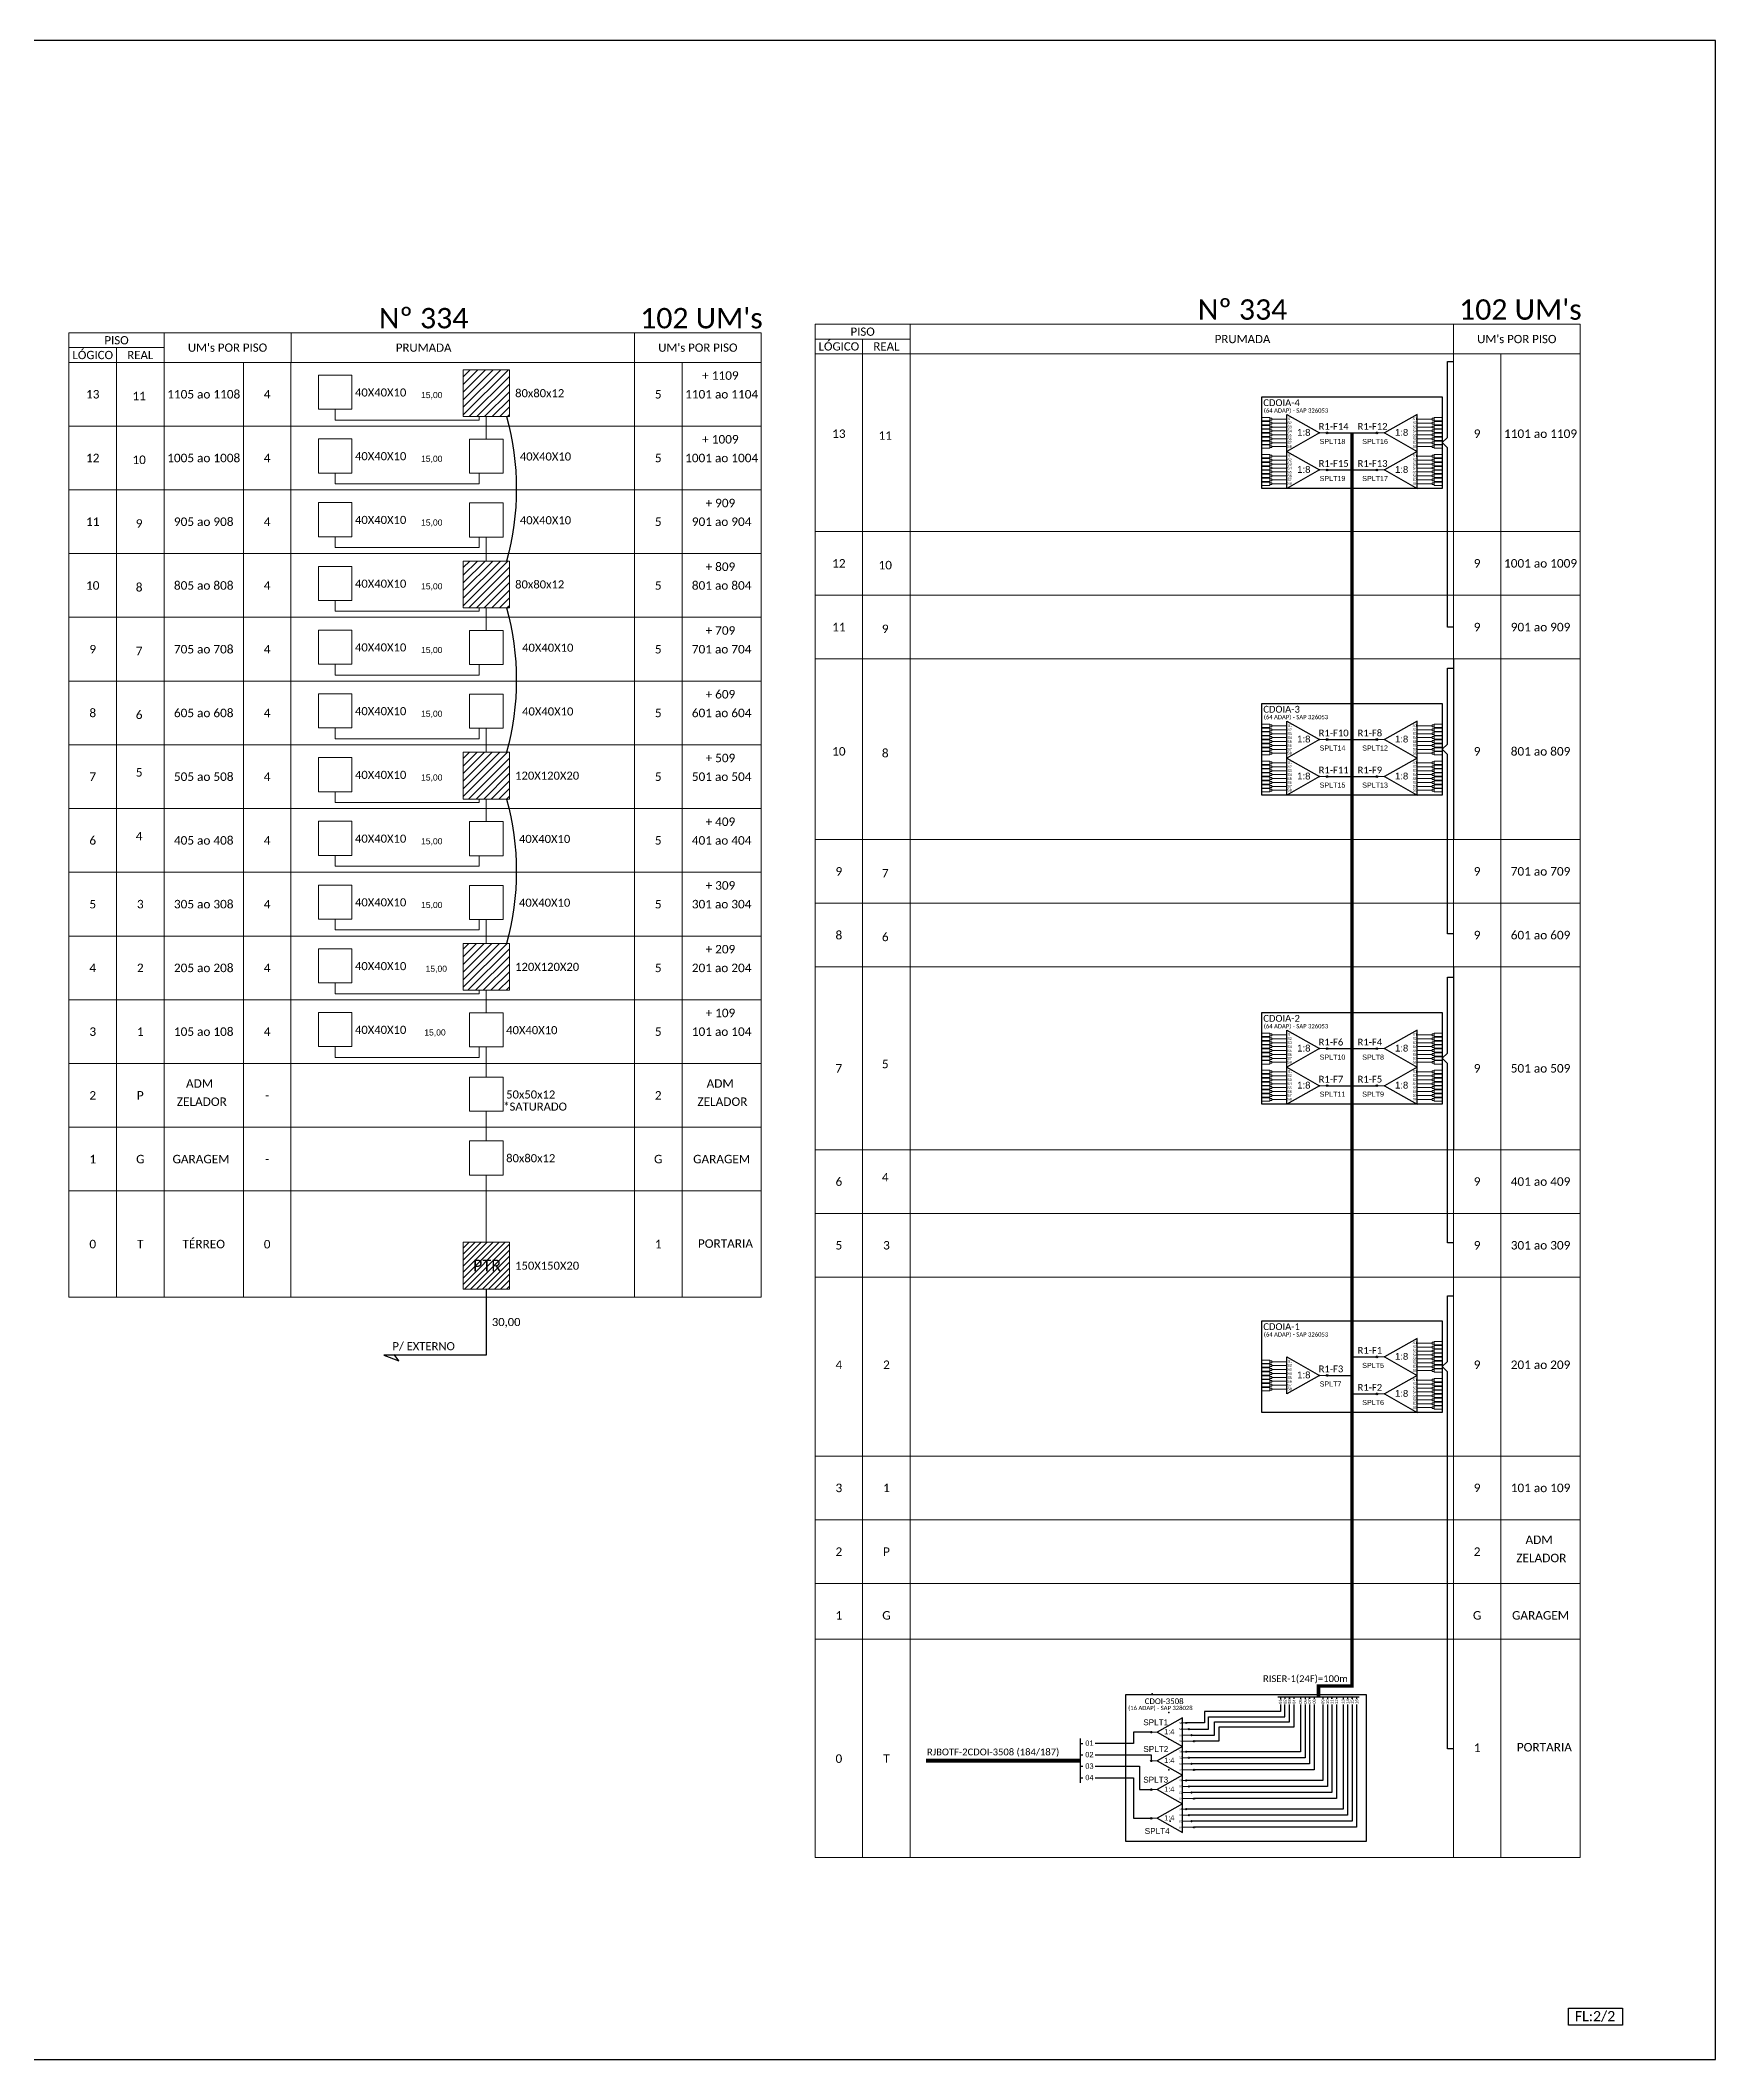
# Model space of a CAD drawing. Header units: metres. Extents: x -1286 to 457, y -500 to 94.
# Drawn here: x -36 to 457, y -500 to 94 of the extents above; entities that cross this region are included whole.
import ezdxf
from ezdxf.enums import TextEntityAlignment as Align

# ---------------------------------------------------------------- set-up
doc = ezdxf.new("R2010")
doc.units = ezdxf.units.M
doc.layers.add('(Notas)', color=7, linetype='Continuous', lineweight=0)
doc.styles.add('ARIAL', font='arial.ttf')
doc.styles.add('DIGICADE', font='arial.ttf')
doc.styles.add('WMF-Calibri0', font='calibri.ttf')
doc.linetypes.add('RESERVA', pattern='A,0.5,-0.15,["RESERVA",Standard,S=0.18,R=0,X=0,Y=-0.1],-1.3', length=1.95)

# ---------------------------------------------------------------- blocks, each defined once
blk = doc.blocks.new('LEG_CDO64_DIR')
blk.add_point((0, 0))
at = {"color": 1, "style": 'WMF-Calibri0', "flags": 4}
blk.add_attdef('MODELO', text='', height=1.5, dxfattribs=at).set_placement((-1.52, -5.5), align=Align.CENTER)
blk.add_attdef('CDO', (-2.62, -3.57), '', height=2, dxfattribs=at)
blk = doc.blocks.new('SPLITTER_')
blk.add_point((0, 0))
at = {"style": 'ARIAL', "flags": 4}
blk.add_attdef('SPLT', (0, -3.26), '', height=1.5, dxfattribs=at)
blk = doc.blocks.new('SPLT_1-4_DIV_DIR')
h = blk.add_hatch(color=3)
h.dxf.hatch_style = 1
edge = h.paths.add_edge_path()
edge.add_arc((13.27, 3.47), 0.242, 0, 360)
h = blk.add_hatch(color=3)
h.dxf.hatch_style = 1
edge = h.paths.add_edge_path()
edge.add_arc((14.27, 1.17), 0.242, 0, 360)
h = blk.add_hatch(color=3)
h.dxf.hatch_style = 1
edge = h.paths.add_edge_path()
edge.add_arc((15.27, -1.14), 0.242, 0, 360)
h = blk.add_hatch(color=3)
h.dxf.hatch_style = 1
edge = h.paths.add_edge_path()
edge.add_arc((16.27, -3.45), 0.242, 0, 360)
at = {"color": 1, "lineweight": 0}
blk.add_lwpolyline([(2.22, 0), (0, 0)], dxfattribs=at)
at = {"color": 1}
blk.add_lwpolyline([(11.89, 5.45), (2.22, 0), (11.89, -5.45), (11.89, 5.45)], dxfattribs=at)
at = {"color": 7, "lineweight": 0}
for points in [[(13.27, 3.47), (11.89, 3.47)], [(11.89, 1.17), (14.27, 1.17)], [(11.89, -1.14), (15.27, -1.14)], [(11.89, -3.45), (16.27, -3.45)]]:
    blk.add_lwpolyline(points, dxfattribs=at)
at = {"color": 3}
for centre in [(13.27, 3.47), (14.27, 1.17), (15.27, -1.14), (16.27, -3.45)]:
    blk.add_circle(centre, 0.242, dxfattribs=at)
at = {"color": 1, "style": 'ARIAL'}
for s, height, p in [('1:4', 2, (4.91, -0.85)), ('S1', 0.75, (10.52, 3.07)), ('S2', 0.75, (10.52, 0.81)), ('S3', 0.75, (10.52, -1.54)), ('S4', 0.75, (10.52, -3.8))]:
    blk.add_text(s, height=height, dxfattribs=at).set_placement(p)
blk = doc.blocks.new('SPLT_1-8_SC-APC')
at = {"color": 1}
blk.add_lwpolyline([(-7.37, -2.1), (-17.04, -7.55), (-7.37, -13), (-7.37, -2.1)], dxfattribs=at)
at = {"color": 3, "lineweight": 0}
for points in [[(-2.99, -3.51), (-7.37, -3.51)], [(-7.37, -4.66), (-2.99, -4.66)], [(-7.37, -5.82), (-2.99, -5.82)], [(-2.41, -3.02), (-2.41, -4)], [(-2.41, -3.02), (0, -3.02)], [(-2.41, -4), (0, -4)], [(-2.41, -4.17), (-2.41, -5.16)], [(-2.41, -4.17), (0, -4.17)], [(-2.41, -5.16), (0, -5.16)], [(-2.41, -5.32), (-2.41, -6.31)], [(-2.41, -5.32), (0, -5.32)], [(-7.37, -6.97), (-2.99, -6.97)], [(-7.37, -8.12), (-2.99, -8.12)], [(-7.37, -9.28), (-2.99, -9.28)], [(-7.37, -10.43), (-2.99, -10.43)], [(-7.37, -11.58), (-2.99, -11.58)], [(-2.41, -6.31), (0, -6.31)], [(-2.41, -6.48), (-2.41, -7.46)], [(-2.41, -6.48), (0, -6.48)], [(-2.41, -7.46), (0, -7.46)], [(-2.41, -7.63), (-2.41, -8.62)], [(-2.41, -7.63), (0, -7.63)], [(-2.41, -8.62), (0, -8.62)], [(-2.41, -8.78), (-2.41, -9.77)], [(-2.41, -8.78), (0, -8.78)], [(-2.41, -9.77), (0, -9.77)], [(-2.41, -9.94), (-2.41, -10.92)], [(-2.41, -9.94), (0, -9.94)], [(-2.41, -10.92), (0, -10.92)], [(-2.41, -11.09), (-2.41, -12.08)], [(-2.41, -11.09), (0, -11.09)], [(-2.41, -12.08), (0, -12.08)]]:
    blk.add_lwpolyline(points, dxfattribs=at)
for points in [[(-2.99, -3.22), (-2.41, -3.22), (-2.41, -3.8), (-2.99, -3.8)], [(-2.99, -4.38), (-2.41, -4.38), (-2.41, -4.95), (-2.99, -4.95)], [(-2.99, -5.53), (-2.41, -5.53), (-2.41, -6.1), (-2.99, -6.1)], [(-2.99, -6.68), (-2.41, -6.68), (-2.41, -7.26), (-2.99, -7.26)], [(-2.99, -7.84), (-2.41, -7.84), (-2.41, -8.41), (-2.99, -8.41)], [(-2.99, -8.99), (-2.41, -8.99), (-2.41, -9.56), (-2.99, -9.56)], [(-2.99, -10.14), (-2.41, -10.14), (-2.41, -10.72), (-2.99, -10.72)], [(-2.99, -11.3), (-2.41, -11.3), (-2.41, -11.87), (-2.99, -11.87)]]:
    blk.add_lwpolyline(points, close=True, dxfattribs=at)
at = {"color": 1, "lineweight": 0}
blk.add_lwpolyline([(-17.04, -7.55), (-19.26, -7.55)], dxfattribs=at)
at = {"color": 1, "style": 'ARIAL'}
for s, height, p in [('S1', 0.75, (-8.74, -3.78)), ('S2', 0.75, (-8.74, -4.97)), ('S3', 0.75, (-8.74, -6.18)), ('1:8', 2, (-13.91, -8.4)), ('S4', 0.75, (-8.74, -7.36)), ('S5', 0.75, (-8.74, -8.57)), ('S6', 0.75, (-8.74, -9.69)), ('S7', 0.75, (-8.74, -10.78)), ('S8', 0.75, (-8.74, -11.9))]:
    blk.add_text(s, height=height, dxfattribs=at).set_placement(p)
blk = doc.blocks.new('SPLT_1-8_SC-APC_ESQ')
at = {"color": 3, "lineweight": 0}
for points in [[(2.41, -3.02), (0, -3.02)], [(2.41, -4), (0, -4)], [(2.41, -4.17), (0, -4.17)], [(2.41, -5.16), (0, -5.16)], [(2.41, -5.32), (0, -5.32)], [(2.41, -3.02), (2.41, -4)], [(2.41, -4.17), (2.41, -5.16)], [(2.41, -5.32), (2.41, -6.31)], [(2.99, -3.51), (7.37, -3.51)], [(7.37, -4.66), (2.99, -4.66)], [(7.37, -5.82), (2.99, -5.82)], [(2.41, -6.31), (0, -6.31)], [(2.41, -6.48), (0, -6.48)], [(2.41, -7.46), (0, -7.46)], [(2.41, -7.63), (0, -7.63)], [(2.41, -8.62), (0, -8.62)], [(2.41, -8.78), (0, -8.78)], [(2.41, -9.77), (0, -9.77)], [(2.41, -9.94), (0, -9.94)], [(2.41, -10.92), (0, -10.92)], [(2.41, -11.09), (0, -11.09)], [(2.41, -6.48), (2.41, -7.46)], [(2.41, -7.63), (2.41, -8.62)], [(2.41, -8.78), (2.41, -9.77)], [(2.41, -9.94), (2.41, -10.92)], [(2.41, -11.09), (2.41, -12.08)], [(7.37, -6.97), (2.99, -6.97)], [(7.37, -8.12), (2.99, -8.12)], [(7.37, -9.28), (2.99, -9.28)], [(7.37, -10.43), (2.99, -10.43)], [(7.37, -11.58), (2.99, -11.58)], [(2.41, -12.08), (0, -12.08)]]:
    blk.add_lwpolyline(points, dxfattribs=at)
for points in [[(2.99, -3.22), (2.41, -3.22), (2.41, -3.8), (2.99, -3.8)], [(2.99, -4.38), (2.41, -4.38), (2.41, -4.95), (2.99, -4.95)], [(2.99, -5.53), (2.41, -5.53), (2.41, -6.1), (2.99, -6.1)], [(2.99, -6.68), (2.41, -6.68), (2.41, -7.26), (2.99, -7.26)], [(2.99, -7.84), (2.41, -7.84), (2.41, -8.41), (2.99, -8.41)], [(2.99, -8.99), (2.41, -8.99), (2.41, -9.56), (2.99, -9.56)], [(2.99, -10.14), (2.41, -10.14), (2.41, -10.72), (2.99, -10.72)], [(2.99, -11.3), (2.41, -11.3), (2.41, -11.87), (2.99, -11.87)]]:
    blk.add_lwpolyline(points, close=True, dxfattribs=at)
at = {"color": 1}
blk.add_lwpolyline([(7.37, -2.1), (17.04, -7.55), (7.37, -13), (7.37, -2.1)], dxfattribs=at)
at = {"color": 1, "lineweight": 0}
blk.add_lwpolyline([(17.04, -7.55), (19.26, -7.55)], dxfattribs=at)
at = {"color": 1, "style": 'ARIAL'}
for s, height, p in [('S3', 0.75, (7.55, -6.18)), ('S2', 0.75, (7.56, -4.97)), ('S1', 0.75, (7.7, -3.78)), ('S5', 0.75, (7.55, -8.57)), ('S4', 0.75, (7.55, -7.36)), ('S6', 0.75, (7.55, -9.69)), ('S7', 0.75, (7.55, -10.78)), ('S8', 0.75, (7.55, -11.9)), ('1:8', 2, (10.45, -8.4))]:
    blk.add_text(s, height=height, dxfattribs=at).set_placement(p)

msp = doc.modelspace()

# ---------------------------------------------------------------- hatches: boundary and pattern name
h = msp.add_hatch()
h.set_pattern_fill('LINE', color=1, scale=0.5, angle=45)
h.set_pattern_definition([(45, (157.9403, 30.999), (-1.122532, 1.122532), [])])
h.paths.add_polyline_path([(88.5, -2.71), (102.07, -2.71), (102.07, -16.47), (88.5, -16.47)])
h.paths.add_polyline_path([(88.5, -58.96), (102.07, -58.96), (102.07, -72.72), (88.5, -72.72)])
h.paths.add_polyline_path([(88.5, -115.21), (102.07, -115.21), (102.07, -128.97), (88.5, -128.97)])
h.paths.add_polyline_path([(88.5, -171.46), (102.07, -171.46), (102.07, -185.22), (88.5, -185.22)])
h = msp.add_hatch(color=3)
h.dxf.hatch_style = 1
edge = h.paths.add_edge_path()
edge.add_arc((342.67, -21.28), 0.256, 0, 360)
h = msp.add_hatch(color=3)
h.dxf.hatch_style = 1
edge = h.paths.add_edge_path()
edge.add_arc((357.28, -21.28), 0.256, 0, 360)
h = msp.add_hatch(color=3)
h.dxf.hatch_style = 1
edge = h.paths.add_edge_path()
edge.add_arc((342.67, -32.18), 0.256, 0, 360)
h = msp.add_hatch(color=3)
h.dxf.hatch_style = 1
edge = h.paths.add_edge_path()
edge.add_arc((357.28, -32.18), 0.256, 0, 360)
h = msp.add_hatch(color=3)
h.dxf.hatch_style = 1
edge = h.paths.add_edge_path()
edge.add_arc((342.67, -111.47), 0.256, 0, 360)
h = msp.add_hatch(color=3)
h.dxf.hatch_style = 1
edge = h.paths.add_edge_path()
edge.add_arc((357.28, -111.47), 0.256, 0, 360)
h = msp.add_hatch(color=3)
h.dxf.hatch_style = 1
edge = h.paths.add_edge_path()
edge.add_arc((342.67, -122.37), 0.256, 0, 360)
h = msp.add_hatch(color=3)
h.dxf.hatch_style = 1
edge = h.paths.add_edge_path()
edge.add_arc((357.28, -122.37), 0.256, 0, 360)
h = msp.add_hatch(color=3)
h.dxf.hatch_style = 1
edge = h.paths.add_edge_path()
edge.add_arc((342.67, -202.4), 0.256, 0, 360)
h = msp.add_hatch(color=3)
h.dxf.hatch_style = 1
edge = h.paths.add_edge_path()
edge.add_arc((357.28, -202.4), 0.256, 0, 360)
h = msp.add_hatch(color=3)
h.dxf.hatch_style = 1
edge = h.paths.add_edge_path()
edge.add_arc((342.67, -213.3), 0.256, 0, 360)
h = msp.add_hatch(color=3)
h.dxf.hatch_style = 1
edge = h.paths.add_edge_path()
edge.add_arc((357.28, -213.3), 0.256, 0, 360)
h = msp.add_hatch()
h.set_pattern_fill('ANSI31', color=1, scale=10, style=0)
h.set_pattern_definition([(45, (-523.1199, -657.0858), (-0.8838835, 0.8838835), [])])
h.paths.add_polyline_path([(88.5, -273.12), (102.07, -273.12), (102.07, -259.36), (88.5, -259.36)])
h.paths.add_polyline_path([(90.5, -268.77), (100.58, -268.77), (100.58, -263.62), (90.5, -263.62)], flags=24)
h = msp.add_hatch(color=3)
h.dxf.hatch_style = 1
edge = h.paths.add_edge_path()
edge.add_arc((357.28, -293.08), 0.256, 0, 360)
h = msp.add_hatch(color=3)
h.dxf.hatch_style = 1
edge = h.paths.add_edge_path()
edge.add_arc((342.67, -298.53), 0.256, 0, 360)
h = msp.add_hatch(color=3)
h.dxf.hatch_style = 1
edge = h.paths.add_edge_path()
edge.add_arc((357.28, -303.98), 0.256, 0, 360)
h = msp.add_hatch(color=3)
h.dxf.hatch_style = 1
edge = h.paths.add_edge_path()
edge.add_arc((290.91, -403.47), 0.235, 0, 360)
h = msp.add_hatch(color=3)
h.dxf.hatch_style = 1
edge = h.paths.add_edge_path()
edge.add_arc((290.91, -411.91), 0.235, 0, 360)
h = msp.add_hatch(color=3)
h.dxf.hatch_style = 1
edge = h.paths.add_edge_path()
edge.add_arc((290.91, -420.36), 0.235, 0, 360)
h = msp.add_hatch(color=3)
h.dxf.hatch_style = 1
edge = h.paths.add_edge_path()
edge.add_arc((290.91, -428.8), 0.235, 0, 360)

# ---------------------------------------------------------------- linework, layer by layer
at = {"lineweight": 0}
for p, q in [((37.89, -0.52), (37.89, 8.15)), ((138.87, -0.52), (138.87, 8.15)), ((379.79, 2.01), (379.79, 10.68)), ((192.01, 2.01), (192.01, -440.34)), ((417.1, 2.01), (192.01, 2.01)), ((206, 2.01), (206, -440.34)), ((220, 2.01), (220, -440.34)), ((379.79, 2.01), (379.79, -440.34)), ((393.78, 2.01), (393.78, -440.34)), ((417.1, 2.01), (417.1, -440.34)), ((-27.49, -0.52), (-27.49, -275.52)), ((176.18, -0.52), (-27.49, -0.52)), ((-13.5, -0.52), (-13.5, -275.52)), ((0.49, -0.52), (0.49, -275.52)), ((23.81, -0.52), (23.81, -275.52)), ((37.8, -0.52), (37.8, -275.52)), ((138.87, -0.52), (138.87, -275.52)), ((152.86, -0.52), (152.86, -275.52)), ((176.18, -0.52), (176.18, -275.52)), ((176.18, -19.27), (-27.49, -19.27)), ((176.18, -19.27), (-27.49, -19.27)), ((176.18, -38.02), (-27.49, -38.02)), ((176.18, -38.02), (-27.49, -38.02)), ((417.1, -50.27), (192.01, -50.27)), ((417.1, -50.27), (192.01, -50.27)), ((176.18, -56.77), (-27.49, -56.77)), ((176.18, -56.77), (-27.49, -56.77)), ((417.1, -69.02), (192.01, -69.02)), ((417.1, -69.02), (192.01, -69.02)), ((176.18, -75.52), (-27.49, -75.52)), ((176.18, -75.52), (-27.49, -75.52)), ((417.1, -87.77), (192.01, -87.77)), ((417.1, -87.77), (192.01, -87.77)), ((176.18, -94.27), (-27.49, -94.27)), ((0.49, -94.27), (0.49, -275.52)), ((176.18, -113.02), (-27.49, -113.02)), ((176.18, -131.77), (-27.49, -131.77)), ((417.1, -140.88), (192.01, -140.88)), ((417.1, -140.88), (192.01, -140.88)), ((176.18, -150.52), (-27.49, -150.52)), ((417.1, -159.63), (192.01, -159.63)), ((417.1, -159.63), (192.01, -159.63)), ((220, -159.63), (220, -440.34)), ((176.18, -169.27), (-27.49, -169.27)), ((417.1, -178.38), (192.01, -178.38)), ((176.18, -188.02), (-27.49, -188.02)), ((176.18, -206.77), (-27.49, -206.77)), ((176.18, -225.52), (-27.49, -225.52)), ((417.1, -232.13), (192.01, -232.13)), ((176.18, -244.27), (-27.49, -244.27)), ((417.1, -250.88), (192.01, -250.88)), ((417.1, -269.63), (192.01, -269.63)), ((176.18, -275.52), (-27.49, -275.52)), ((176.18, -275.52), (-27.49, -275.52)), ((417.1, -322.25), (192.01, -322.25)), ((417.1, -341), (192.01, -341)), ((417.1, -359.75), (192.01, -359.75)), ((417.1, -376.09), (192.01, -376.09)), ((417.1, -440.34), (192.01, -440.34)), ((417.1, -440.34), (192.01, -440.34))]:
    msp.add_line(p, q, dxfattribs=at)
at = {"color": 5}
for p, q in [((342.67, -21.28), (349.98, -21.28)), ((349.98, -21.28), (357.28, -21.28)), ((342.67, -32.18), (349.98, -32.18)), ((349.98, -32.18), (357.28, -32.18)), ((342.67, -111.47), (349.98, -111.47)), ((349.98, -111.47), (357.28, -111.47)), ((342.67, -122.37), (349.98, -122.37)), ((349.98, -122.37), (357.28, -122.37)), ((342.67, -202.4), (349.98, -202.4)), ((349.98, -202.4), (357.28, -202.4)), ((342.67, -213.3), (349.98, -213.3)), ((349.98, -213.3), (357.28, -213.3)), ((349.98, -293.08), (357.28, -293.08)), ((342.67, -298.53), (349.98, -298.53)), ((349.98, -303.98), (357.28, -303.98))]:
    msp.add_line(p, q, dxfattribs=at)
msp.add_lwpolyline([(-384.06, -499.81), (456.94, -499.81), (456.94, 94.19), (-384.06, 94.19)], close=True)
at = {"color": 0, "lineweight": 0}
for points in [[(-27.49, 3.81), (0.49, 3.81), (0.49, 8.15), (-27.49, 8.15)], [(192.01, 6.34), (220, 6.34), (220, 10.68), (192.01, 10.68)], [(192.01, 2.01), (220, 2.01), (220, 6.34), (192.01, 6.34)], [(-27.49, -0.52), (0.49, -0.52), (0.49, 3.81), (-27.49, 3.81)]]:
    msp.add_lwpolyline(points, close=True, dxfattribs=at)
at = {"lineweight": 0}
for points in [[(0.49, 8.15), (176.18, 8.15), (176.18, -0.52), (0.49, -0.52)], [(220, 10.68), (417.1, 10.68), (417.1, 2.01), (220, 2.01)]]:
    msp.add_lwpolyline(points, close=True, dxfattribs=at)
for points in [[(206, 2.01), (206, 6.34)], [(-13.5, -0.52), (-13.5, 3.81)]]:
    msp.add_lwpolyline(points, dxfattribs=at)
at = {"color": 7, "lineweight": 0}
for points in [[(55.77, -4.28), (45.87, -4.28), (45.87, -14.32), (55.77, -14.32)], [(55.77, -23.03), (45.87, -23.03), (45.87, -33.07), (55.77, -33.07)], [(100.24, -23.12), (90.33, -23.12), (90.33, -33.16), (100.24, -33.16)], [(55.77, -41.78), (45.87, -41.78), (45.87, -51.82), (55.77, -51.82)], [(100.24, -41.87), (90.33, -41.87), (90.33, -51.91), (100.24, -51.91)], [(55.77, -60.53), (45.87, -60.53), (45.87, -70.57), (55.77, -70.57)], [(55.77, -79.28), (45.87, -79.28), (45.87, -89.32), (55.77, -89.32)], [(100.24, -79.37), (90.33, -79.37), (90.33, -89.41), (100.24, -89.41)], [(55.77, -98.03), (45.87, -98.03), (45.87, -108.07), (55.77, -108.07)], [(100.24, -98.12), (90.33, -98.12), (90.33, -108.16), (100.24, -108.16)], [(55.77, -116.78), (45.87, -116.78), (45.87, -126.82), (55.77, -126.82)], [(55.77, -135.53), (45.87, -135.53), (45.87, -145.57), (55.77, -145.57)], [(100.24, -135.62), (90.33, -135.62), (90.33, -145.66), (100.24, -145.66)], [(55.77, -154.28), (45.87, -154.28), (45.87, -164.32), (55.77, -164.32)], [(100.24, -154.37), (90.33, -154.37), (90.33, -164.41), (100.24, -164.41)], [(55.77, -173.03), (45.87, -173.03), (45.87, -183.07), (55.77, -183.07)], [(55.77, -191.78), (45.87, -191.78), (45.87, -201.82), (55.77, -201.82)], [(100.24, -191.87), (90.33, -191.87), (90.33, -201.91), (100.24, -201.91)], [(100.24, -229.54), (90.33, -229.54), (90.33, -239.58), (100.24, -239.58)]]:
    msp.add_lwpolyline(points, close=True, dxfattribs=at)
at = {"color": 1, "lineweight": 0}
for points in [[(88.5, -2.71), (102.07, -2.71), (102.07, -16.47), (88.5, -16.47)], [(88.5, -58.96), (102.07, -58.96), (102.07, -72.72), (88.5, -72.72)], [(88.5, -115.21), (102.07, -115.21), (102.07, -128.97), (88.5, -128.97)], [(88.5, -171.46), (102.07, -171.46), (102.07, -185.22), (88.5, -185.22)], [(88.5, -259.36), (102.07, -259.36), (102.07, -273.12), (88.5, -273.12)]]:
    msp.add_lwpolyline(points, close=True, dxfattribs=at)
at = {"color": 3}
for points in [[(379.79, -78.4), (378.1, -78.4), (378.11, -25.64), (376.54, -24.13), (378.11, -22.63), (378.11, -0.26), (379.79, -0.26)], [(379.79, -87.77), (379.79, -140.88)], [(379.79, -168.59), (378.1, -168.59), (378.11, -115.84), (376.54, -114.33), (378.11, -112.82), (378.11, -90.45), (379.79, -90.45)], [(379.79, -259.52), (378.1, -259.52), (378.11, -206.76), (376.54, -205.25), (378.11, -203.75), (378.11, -181.38), (379.79, -181.38)], [(379.79, -178.38), (379.79, -232.13)], [(379.79, -178.7), (379.79, -231.81)], [(379.79, -408.35), (378.1, -408.34), (378.11, -297.45), (376.54, -295.94), (378.11, -294.43), (378.11, -275.15), (379.79, -275.15)], [(285.65, -403.47), (285.65, -406.78), (274.45, -406.78)], [(290.91, -403.47), (285.65, -403.47)], [(270.05, -406.78), (270.05, -406.78), (270.05, -406.78), (270.74, -406.78)]]:
    msp.add_lwpolyline(points, dxfattribs=at)
at = {"color": 1}
for points in [[(323.41, -10.64), (376.54, -10.64), (376.54, -37.62), (323.41, -37.62)], [(323.41, -100.83), (376.54, -100.83), (376.54, -127.82), (323.41, -127.82)], [(323.41, -191.76), (376.54, -191.76), (376.54, -218.75), (323.41, -218.75)], [(323.41, -282.44), (376.54, -282.44), (376.54, -309.43), (323.41, -309.43)], [(354.27, -392.53), (283.31, -392.53), (283.31, -435.54), (354.27, -435.54), (354.27, -392.53)]]:
    msp.add_lwpolyline(points, close=True, dxfattribs=at)
at = {"color": 3, "lineweight": 0}
for points in [[(93.19, -16.47), (93.19, -17.5), (50.82, -17.5), (50.82, -14.32)], [(95.29, -23.12), (95.29, -16.47)], [(93.19, -33.33), (93.19, -36.25), (50.82, -36.25), (50.82, -33.07)], [(93.19, -52.08), (93.19, -55), (50.82, -55), (50.82, -51.82)], [(95.29, -58.96), (95.29, -51.91)], [(93.19, -72.72), (93.19, -73.75), (50.82, -73.75), (50.82, -70.57)], [(95.29, -79.37), (95.29, -72.72)], [(93.19, -89.58), (93.19, -92.5), (50.82, -92.5), (50.82, -89.32)], [(93.19, -108.33), (93.19, -111.25), (50.82, -111.25), (50.82, -108.07)], [(95.29, -115.21), (95.29, -108.16)], [(93.19, -128.97), (93.19, -130), (50.82, -130), (50.82, -126.82)], [(95.29, -135.62), (95.29, -128.97)], [(93.19, -145.83), (93.19, -148.75), (50.82, -148.75), (50.82, -145.57)], [(93.19, -164.58), (93.19, -167.5), (50.82, -167.5), (50.82, -164.32)], [(95.29, -171.46), (95.29, -164.58)], [(93.19, -185.22), (93.19, -186.25), (50.82, -186.25), (50.82, -183.07)], [(95.29, -191.87), (95.29, -185.22)], [(93.19, -201.91), (93.19, -205), (50.82, -205), (50.82, -201.82)], [(95.29, -210.79), (95.29, -201.91)], [(95.29, -229.54), (95.29, -220.83)], [(95.29, -259.36), (95.29, -239.58)]]:
    msp.add_lwpolyline(points, dxfattribs=at)
at = {"color": 3}
for points in [[(101.19, -16.47, -0.137619), (101.19, -58.96)], [(101.19, -72.72, -0.137619), (101.19, -115.21)], [(101.19, -128.97, -0.137619), (101.19, -171.46)]]:
    msp.add_lwpolyline(points, format="xyb", dxfattribs=at)
at = {"color": 1}
for points in [[(376.54, -37.62), (376.54, -37.62), (376.54, -37.62), (323.41, -37.62), (323.41, -13.73), (323.41, -13.73)], [(376.54, -127.82), (376.54, -127.82), (376.54, -127.82), (323.41, -127.82), (323.41, -103.93), (323.41, -103.93)], [(376.54, -218.75), (376.54, -218.75), (376.54, -218.75), (323.41, -218.75), (323.41, -194.85), (323.41, -194.85)], [(95.29, -273.12), (95.29, -292.61), (65.15, -292.61)], [(376.54, -309.43), (376.54, -309.43), (376.54, -309.43), (323.41, -309.43), (323.41, -285.54), (323.41, -285.54)], [(65.15, -292.61), (69.56, -294.2)], [(69.56, -294.2), (68.16, -292.38)], [(270.05, -418.38), (270.05, -405.3)]]:
    msp.add_lwpolyline(points, dxfattribs=at)
at = {"color": 5, "const_width": 1}
msp.add_lwpolyline([(340.12, -393.12), (340.12, -389.87), (349.98, -389.87), (349.98, -21.28)], dxfattribs=at)
at = {"color": 6, "lineweight": 0}
msp.add_lwpolyline([(100.24, -210.79), (90.33, -210.79), (90.33, -220.83), (100.24, -220.83)], close=True, dxfattribs=at)
at = {"color": 5}
for points in [[(334.85, -395.31), (334.85, -409.22), (301.19, -409.22)], [(347.35, -395.31), (347.35, -426.11), (301.19, -426.11)], [(328.91, -395.34), (328.91, -397.36), (306.55, -397.36), (306.55, -400.78), (301.19, -400.78)], [(341.41, -395.34), (341.41, -417.67), (301.19, -417.67)], [(348.68, -395.31), (348.68, -427.9), (301.96, -427.9)], [(301.96, -402.57), (307.79, -402.57), (307.79, -398.92), (330.23, -398.92), (330.23, -395.34)], [(342.74, -395.34), (342.74, -419.45), (301.96, -419.45)], [(337.5, -395.31), (337.5, -412.8), (302.74, -412.8)], [(350, -395.31), (350, -429.68), (302.74, -429.68)], [(302.74, -404.35), (309.48, -404.35), (309.48, -400.48), (331.56, -400.48), (331.56, -395.34)], [(344.06, -395.34), (344.06, -421.24), (302.74, -421.24)], [(338.83, -395.31), (338.83, -414.58), (303.51, -414.58)], [(345.39, -395.34), (345.39, -423.03), (303.51, -423.03)], [(328.15, -393.12), (352.09, -393.12)], [(328.91, -393.15), (328.91, -393.84)], [(328.91, -393.15), (328.91, -393.84)], [(328.91, -395.34), (328.91, -397.36)], [(330.23, -393.15), (330.23, -393.68)], [(330.23, -393.15), (330.23, -393.68)], [(331.56, -393.15), (331.56, -393.67)], [(331.56, -393.15), (331.56, -393.67)], [(331.56, -393.67), (331.56, -393.15)], [(332.89, -393.15), (332.89, -393.67)], [(332.89, -395.34), (332.89, -402.03)], [(334.82, -393.15), (334.82, -393.67)], [(334.82, -393.15), (334.82, -393.67)], [(336.15, -393.15), (336.15, -393.68)], [(336.15, -393.15), (336.15, -393.68)], [(336.17, -395.31), (336.17, -411.01)], [(337.48, -393.15), (337.48, -393.67)], [(337.48, -393.15), (337.48, -393.67)], [(337.48, -393.67), (337.48, -393.15)], [(338.8, -393.15), (338.8, -393.67)], [(341.41, -393.15), (341.41, -393.67)], [(341.41, -393.15), (341.41, -393.67)], [(342.74, -393.15), (342.74, -393.68)], [(342.74, -393.15), (342.74, -393.68)], [(344.06, -393.15), (344.06, -393.67)], [(344.06, -393.15), (344.06, -393.67)], [(344.06, -393.67), (344.06, -393.15)], [(345.39, -393.15), (345.39, -393.67)], [(347.33, -393.15), (347.33, -393.67)], [(347.33, -393.15), (347.33, -393.67)], [(348.65, -393.15), (348.65, -393.68)], [(348.65, -393.15), (348.65, -393.68)], [(349.98, -393.15), (349.98, -393.67)], [(349.98, -393.15), (349.98, -393.67)], [(349.98, -393.67), (349.98, -393.15)], [(332.89, -402.03), (310.83, -402.03), (310.83, -406.14), (303.51, -406.14)], [(334.85, -403.75), (334.85, -409.22)], [(336.17, -411.01), (301.96, -411.01)], [(270.05, -416.89), (270.05, -416.89), (270.05, -416.89), (270.74, -416.89)], [(274.45, -416.89), (285.65, -416.89), (285.65, -428.8), (290.91, -428.8)], [(334.03, -417.67), (313.69, -417.67)]]:
    msp.add_lwpolyline(points, dxfattribs=at)
at = {"color": 8, "linetype": 'RESERVA', "ltscale": 3}
msp.add_lwpolyline([(351.33, -395.31), (351.33, -431.47), (303.51, -431.47)], dxfattribs=at)
msp.add_lwpolyline([(306.55, -397.36), (306.55, -397.36)])
at = {"color": 8, "linetype": 'RESERVA'}
msp.add_lwpolyline([(351.31, -393.15), (351.31, -393.67)], dxfattribs=at)
at = {"color": 1, "const_width": 1.15}
msp.add_lwpolyline([(270.05, -411.84), (224.64, -411.84)], dxfattribs=at)
at = {"color": 2}
for points in [[(270.05, -410.15), (270.05, -410.15), (270.05, -410.15), (270.74, -410.15)], [(274.45, -410.15), (290.91, -410.15), (290.91, -411.91)]]:
    msp.add_lwpolyline(points, dxfattribs=at)
at = {"color": 7}
for points in [[(270.05, -413.52), (270.05, -413.52), (270.05, -413.52), (270.74, -413.52)], [(274.45, -413.52), (287.45, -413.52), (287.45, -420.36), (290.91, -420.36)]]:
    msp.add_lwpolyline(points, dxfattribs=at)
at = {"color": 6}
msp.add_lwpolyline([(334.47, -417.67), (301.19, -417.67)], dxfattribs=at)
at = {"color": 7}
msp.add_lwpolyline([(413.64, -484.64), (429.57, -484.64), (429.57, -489.7), (413.64, -489.7)], close=True, dxfattribs=at)
at = {"color": 3}
for centre, radius in [((342.67, -21.28), 0.256), ((357.28, -21.28), 0.256), ((342.67, -32.18), 0.256), ((357.28, -32.18), 0.256), ((342.67, -111.47), 0.256), ((357.28, -111.47), 0.256), ((342.67, -122.37), 0.256), ((357.28, -122.37), 0.256), ((342.67, -202.4), 0.256), ((357.28, -202.4), 0.256), ((342.67, -213.3), 0.256), ((357.28, -213.3), 0.256), ((357.28, -293.08), 0.256), ((342.67, -298.53), 0.256), ((357.28, -303.98), 0.256), ((290.91, -403.47), 0.235), ((290.91, -411.91), 0.235), ((290.91, -420.36), 0.235), ((290.91, -428.8), 0.235)]:
    msp.add_circle(centre, radius, dxfattribs=at)

# ---------------------------------------------------------------- block references
for p in [(323.41, -13.73), (323.41, -24.63), (323.41, -103.93), (323.41, -114.82), (323.41, -194.85), (323.41, -205.75), (323.41, -290.99)]:
    msp.add_blockref('SPLT_1-8_SC-APC_ESQ', p)
for p in [(376.54, -13.73), (376.54, -24.63), (376.54, -103.93), (376.54, -114.82), (376.54, -194.85), (376.54, -205.75), (376.54, -285.54), (376.54, -296.43)]:
    msp.add_blockref('SPLT_1-8_SC-APC', p, dxfattribs=at)
ref = msp.add_blockref('SPLITTER_', (340.45, -21.28))
ref.add_attrib('SPLT', 'SPLT18', (340.45, -24.54), dxfattribs={"height": 1.5, "style": 'ARIAL'})
ref = msp.add_blockref('SPLITTER_', (359.51, -21.28), dxfattribs=dict(xscale=-1))
ref.add_attrib('SPLT', 'SPLT16', (352.97, -24.54), dxfattribs={"height": 1.5, "style": 'ARIAL'})
ref = msp.add_blockref('SPLITTER_', (340.45, -32.18))
ref.add_attrib('SPLT', 'SPLT19', (340.45, -35.44), dxfattribs={"height": 1.5, "style": 'ARIAL'})
ref = msp.add_blockref('SPLITTER_', (359.51, -32.18), dxfattribs=dict(xscale=-1))
ref.add_attrib('SPLT', 'SPLT17', (352.97, -35.44), dxfattribs={"height": 1.5, "style": 'ARIAL'})
ref = msp.add_blockref('SPLITTER_', (340.45, -111.47))
ref.add_attrib('SPLT', 'SPLT14', (340.45, -114.73), dxfattribs={"height": 1.5, "style": 'ARIAL'})
ref = msp.add_blockref('SPLITTER_', (359.51, -111.47), dxfattribs=dict(xscale=-1))
ref.add_attrib('SPLT', 'SPLT12', (352.97, -114.73), dxfattribs={"height": 1.5, "style": 'ARIAL'})
ref = msp.add_blockref('SPLITTER_', (340.45, -122.37))
ref.add_attrib('SPLT', 'SPLT15', (340.45, -125.63), dxfattribs={"height": 1.5, "style": 'ARIAL'})
ref = msp.add_blockref('SPLITTER_', (359.51, -122.37), dxfattribs=dict(xscale=-1))
ref.add_attrib('SPLT', 'SPLT13', (352.97, -125.63), dxfattribs={"height": 1.5, "style": 'ARIAL'})
ref = msp.add_blockref('SPLITTER_', (340.45, -202.4))
ref.add_attrib('SPLT', 'SPLT10', (340.45, -205.66), dxfattribs={"height": 1.5, "style": 'ARIAL'})
ref = msp.add_blockref('SPLITTER_', (359.51, -202.4), dxfattribs=dict(xscale=-1))
ref.add_attrib('SPLT', 'SPLT8', (352.97, -205.66), dxfattribs={"height": 1.5, "style": 'ARIAL'})
ref = msp.add_blockref('SPLITTER_', (340.45, -213.3))
ref.add_attrib('SPLT', 'SPLT11', (340.45, -216.56), dxfattribs={"height": 1.5, "style": 'ARIAL'})
ref = msp.add_blockref('SPLITTER_', (359.51, -213.3), dxfattribs=dict(xscale=-1))
ref.add_attrib('SPLT', 'SPLT9', (352.97, -216.56), dxfattribs={"height": 1.5, "style": 'ARIAL'})
ref = msp.add_blockref('SPLITTER_', (359.51, -293.08), dxfattribs=dict(xscale=-1))
ref.add_attrib('SPLT', 'SPLT5', (352.97, -296.34), dxfattribs={"height": 1.5, "style": 'ARIAL'})
ref = msp.add_blockref('SPLITTER_', (340.45, -298.53))
ref.add_attrib('SPLT', 'SPLT7', (340.45, -301.79), dxfattribs={"height": 1.5, "style": 'ARIAL'})
ref = msp.add_blockref('SPLITTER_', (359.51, -303.98), dxfattribs=dict(xscale=-1))
ref.add_attrib('SPLT', 'SPLT6', (352.97, -307.24), dxfattribs={"height": 1.5, "style": 'ARIAL'})
ref = msp.add_blockref('LEG_CDO64_DIR', (291.17, -392.24), dxfattribs=dict(xscale=0.8344809936665115, yscale=0.8344809936668753, zscale=0.8344809936667981))
ref.add_attrib('CDO', 'CDOI-3508', (288.99, -395.22), dxfattribs={"color": 1, "height": 1.669, "style": 'WMF-Calibri0'})
ref.add_attrib('MODELO', '(16 ADAP) - SAP 328028', dxfattribs={"color": 1, "height": 1.2517, "style": 'WMF-Calibri0'}).set_placement((293.6, -396.99), align=Align.CENTER)
ref = msp.add_blockref('SPLITTER_', (296.04, -397.7), dxfattribs=dict(xscale=-1.146880000000237, yscale=1.146880000000237, zscale=1.14688))
ref.add_attrib('SPLT', 'SPLT1', (288.55, -401.44), dxfattribs={"height": 1.72, "style": 'ARIAL'})
at = {"xscale": 0.7748256293169107, "yscale": 0.7748256293176383, "zscale": 0.7748256293175748}
for p in [(290.91, -403.47), (290.91, -411.91), (290.91, -420.36), (290.91, -428.8)]:
    msp.add_blockref('SPLT_1-4_DIV_DIR', p, dxfattribs=at)
ref = msp.add_blockref('SPLITTER_', (296.07, -405.55), dxfattribs=dict(xscale=-1.146880000000237, yscale=1.146880000000237, zscale=1.14688))
ref.add_attrib('SPLT', 'SPLT2', (288.58, -409.29), dxfattribs={"height": 1.72, "style": 'ARIAL'})
ref = msp.add_blockref('SPLITTER_', (296.04, -414.59), dxfattribs=dict(xscale=-1.146880000000237, yscale=1.146880000000237, zscale=1.14688))
ref.add_attrib('SPLT', 'SPLT3', (288.55, -418.33), dxfattribs={"height": 1.72, "style": 'ARIAL'})
ref = msp.add_blockref('SPLITTER_', (296.48, -429.67), dxfattribs=dict(xscale=-1.146880000000237, yscale=1.146880000000237, zscale=1.14688))
ref.add_attrib('SPLT', 'SPLT4', (288.99, -433.41), dxfattribs={"height": 1.72, "style": 'ARIAL'})

# ---------------------------------------------------------------- texts
at = {"layer": '(Notas)', "color": 3, "lineweight": 0, "style": 'DIGICADE'}
for p in [(76.09, -11.04), (76.09, -29.79), (76.09, -48.54), (76.09, -67.29), (76.09, -86.04), (76.09, -104.79), (76.09, -123.54), (76.09, -142.29), (76.09, -161.04), (77.42, -179.79), (77.04, -198.54)]:
    msp.add_text('15,00', height=1.8, dxfattribs=at).set_placement(p)
at = {"color": 0, "lineweight": 0, "style": 'WMF-Calibri0'}
for s, height, p in [('Nº 334', 6, (317.77, 15.02)), (" 102 UM's", 6, (398.45, 15.02)), ('Nº 334', 6, (76.85, 12.48)), (" 102 UM's", 6, (157.52, 12.48)), ('PISO', 2.425, (-13.5, 5.98)), ('LÓGICO', 2.425, (199.01, 4.18)), ('PISO', 2.425, (206, 8.51)), ('PRUMADA', 2.425, (317.77, 6.34)), ("UM's POR PISO", 2.4253, (398.45, 6.34)), ('LÓGICO', 2.425, (-20.5, 1.64)), ('REAL', 2.425, (-6.51, 1.64)), ("UM's POR PISO", 2.4253, (19.15, 3.81)), ('PRUMADA', 2.425, (76.85, 3.81)), ("UM's POR PISO", 2.4253, (157.52, 3.81)), ('REAL', 2.425, (213, 4.18))]:
    msp.add_text(s, height=height, dxfattribs=at).set_placement(p, align=Align.MIDDLE_CENTER)
at = {"color": 7, "linetype": 'Continuous', "lineweight": 0, "style": 'WMF-Calibri0'}
for s, p in [('+ 1109', (164.16, -4.4)), ('13', (-20.5, -9.9)), ('11', (-6.85, -10.43)), ('1105 ao 1108', (12.15, -9.9)), ('4', (30.81, -9.9)), ('5', (145.86, -9.9)), ('1101 ao 1104', (164.52, -9.9)), ('+ 1009', (164.16, -23.15)), ('13', (199.01, -21.51)), ('11', (212.65, -22.04)), ('9', (386.78, -21.51)), ('1101 ao 1109', (405.44, -21.51)), ('12', (-20.5, -28.65)), ('10', (-6.85, -29.18)), ('1005 ao 1008', (12.15, -28.65)), ('4', (30.81, -28.65)), ('5', (145.86, -28.65)), ('1001 ao 1004', (164.52, -28.65)), ('+ 909', (164.16, -41.9)), ('11', (-20.5, -47.4)), ('9', (-6.85, -47.93)), ('905 ao 908', (12.15, -47.4)), ('4', (30.81, -47.4)), ('5', (145.86, -47.4)), ('901 ao 904', (164.52, -47.4)), ('+ 809', (164.16, -60.65)), ('12', (199.01, -59.65)), ('10', (212.65, -60.17)), ('9', (386.78, -59.65)), ('1001 ao 1009', (405.44, -59.65)), ('10', (-20.5, -66.15)), ('8', (-6.85, -66.68)), ('805 ao 808', (12.15, -66.15)), ('4', (30.81, -66.15)), ('5', (145.86, -66.15)), ('801 ao 804', (164.52, -66.15)), ('11', (199.01, -78.4)), ('9', (386.78, -78.4)), ('901 ao 909', (405.44, -78.4)), ('+ 709', (164.16, -79.4)), ('9', (212.65, -78.92)), ('9', (-20.5, -84.9)), ('7', (-6.85, -85.43)), ('705 ao 708', (12.15, -84.9)), ('4', (30.81, -84.9)), ('5', (145.86, -84.9)), ('701 ao 704', (164.52, -84.9)), ('+ 609', (164.16, -98.15)), ('8', (-20.5, -103.65)), ('6', (-6.85, -104.18)), ('605 ao 608', (12.15, -103.65)), ('4', (30.81, -103.65)), ('5', (145.86, -103.65)), ('601 ao 604', (164.52, -103.65)), ('+ 509', (164.16, -116.9)), ('10', (199.01, -114.95)), ('8', (212.65, -115.47)), ('9', (386.78, -114.95)), ('801 ao 809', (405.44, -114.95)), ('7', (-20.5, -122.4)), ('5', (-6.85, -121.13)), ('505 ao 508', (12.15, -122.4)), ('4', (30.81, -122.4)), ('5', (145.86, -122.4)), ('501 ao 504', (164.52, -122.4)), ('+ 409', (164.16, -135.65)), ('6', (-20.5, -141.15)), ('4', (-6.85, -139.88)), ('405 ao 408', (12.15, -141.15)), ('4', (30.81, -141.15)), ('5', (145.86, -141.15)), ('401 ao 404', (164.52, -141.15)), ('+ 309', (164.16, -154.4)), ('9', (199.01, -150.26)), ('7', (212.65, -150.78)), ('9', (386.78, -150.26)), ('701 ao 709', (405.44, -150.26)), ('5', (-20.5, -159.9)), ('3', (-6.51, -159.9)), ('305 ao 308', (12.15, -159.9)), ('4', (30.81, -159.9)), ('5', (145.86, -159.9)), ('301 ao 304', (164.52, -159.9)), ('+ 209', (164.16, -173.15)), ('8', (199.01, -169.01)), ('6', (212.65, -169.53)), ('9', (386.78, -169.01)), ('601 ao 609', (405.44, -169.01)), ('4', (-20.5, -178.65)), ('2', (-6.51, -178.65)), ('205 ao 208', (12.15, -178.65)), ('4', (30.81, -178.65)), ('5', (145.86, -178.65)), ('201 ao 204', (164.52, -178.65)), ('105 ao 108', (12.15, -197.4)), ('+ 109', (164.16, -191.9)), ('3', (-20.5, -197.4)), ('1', (-6.51, -197.4)), ('4', (30.81, -197.4)), ('5', (145.86, -197.4)), ('101 ao 104', (164.52, -197.4)), ('7', (199.01, -208.2)), ('5', (212.65, -206.92)), ('9', (386.78, -208.2)), ('501 ao 509', (405.44, -208.2)), ('ADM ', (11.36, -212.66)), ('ADM ', (164.52, -212.66)), ('2', (-20.5, -216.15)), ('P', (-6.51, -216.15)), ('ZELADOR', (11.59, -218.01)), ('-', (30.81, -216.15)), ('2', (145.86, -216.15)), ('ZELADOR', (164.75, -218.01)), ('1', (-20.5, -234.9)), ('G', (-6.51, -234.9)), ('GARAGEM', (11.36, -234.9)), ('-', (30.81, -234.9)), ('G', (145.86, -234.9)), ('GARAGEM', (164.52, -234.9)), ('6', (199.01, -241.5)), ('4', (212.65, -240.23)), ('9', (386.78, -241.5)), ('401 ao 409', (405.44, -241.5)), ('0', (-20.5, -259.9)), ('T', (-6.51, -259.9)), ('TÉRREO', (12.15, -259.9)), ('0', (30.81, -259.93)), ('1', (145.86, -259.9)), ('PORTARIA', (165.64, -259.74)), ('5', (199.01, -260.25)), ('3', (213, -260.25)), ('9', (386.78, -260.25)), ('301 ao 309', (405.44, -260.25)), ('4', (199.01, -295.4)), ('2', (213, -295.4)), ('9', (386.78, -295.4)), ('201 ao 209', (405.44, -295.4)), ('3', (199.01, -331.62)), ('1', (213, -331.62)), ('9', (386.78, -331.62)), ('101 ao 109', (405.44, -331.62)), ('2', (199.01, -350.37)), ('P', (213, -350.37)), ('2', (386.78, -350.37)), ('ADM ', (405.44, -346.88)), ('ZELADOR', (405.67, -352.24)), ('1', (199.01, -369.12)), ('G', (213, -369.12)), ('G', (386.78, -369.12)), ('GARAGEM', (405.44, -369.12)), ('1', (386.78, -408.07)), ('PORTARIA', (406.56, -407.91)), ('0', (199.01, -411.25)), ('T', (213, -411.25))]:
    msp.add_text(s, height=2.5, dxfattribs=at).set_placement(p, align=Align.MIDDLE_CENTER)
at = {"color": 7, "style": 'WMF-Calibri0'}
for s, height, p in [('40X40X10', 2.373, (56.66, -10.56)), ('80x80x12', 2.373, (103.77, -10.78)), ('40X40X10', 2.373, (56.66, -29.31)), ('40X40X10', 2.373, (105.15, -29.4)), ('40X40X10', 2.373, (56.66, -48.06)), ('40X40X10', 2.373, (105.15, -48.15)), ('40X40X10', 2.373, (56.66, -66.81)), ('80x80x12', 2.373, (103.77, -67.03)), ('40X40X10', 2.373, (56.66, -85.56)), ('40X40X10', 2.373, (105.82, -85.65)), ('40X40X10', 2.373, (56.66, -104.31)), ('40X40X10', 2.373, (105.82, -104.4)), ('40X40X10', 2.373, (56.66, -123.06)), ('120X120X20', 2.373, (103.77, -123.28)), ('40X40X10', 2.373, (56.66, -141.81)), ('40X40X10', 2.373, (104.9, -141.9)), ('40X40X10', 2.373, (56.66, -160.56)), ('40X40X10', 2.373, (104.9, -160.65)), ('40X40X10', 2.373, (56.66, -179.31)), ('120X120X20', 2.373, (103.77, -179.53)), ('40X40X10', 2.373, (56.66, -198.06)), ('40X40X10', 2.373, (101.13, -198.15)), ('80x80x12', 2.373, (101.13, -235.83)), ('PTR', 3.433, (91.36, -267.89)), ('150X150X20', 2.373, (103.77, -267.44)), ('30,00', 2.373, (96.92, -284.02)), ('P/ EXTERNO', 2.373, (67.67, -291.12))]:
    msp.add_text(s, height=height, dxfattribs=at).set_placement(p)
at = {"color": 1, "style": 'WMF-Calibri0'}
for s, p in [('CDOIA-4', (323.87, -13.38)), ('CDOIA-3', (323.87, -103.57)), ('CDOIA-2', (323.87, -194.5)), ('CDOIA-1', (323.87, -285.18)), ('RJBOTF-2CDOI-3508 (184/187)', (224.94, -410.3))]:
    msp.add_text(s, height=2, dxfattribs=at).set_placement(p)
for p in [(333.5, -15.31), (333.5, -105.5), (333.5, -196.43), (333.5, -287.11)]:
    msp.add_text('(64 ADAP) - SAP 326053', height=1.25, dxfattribs=at).set_placement(p, align=Align.CENTER)
at = {"color": 5, "style": 'WMF-Calibri0'}
for s, p in [('R1-F14', (340.16, -20.36)), ('R1-F12', (351.6, -20.36)), ('R1-F15', (340.16, -31.26)), ('R1-F13', (351.6, -31.26)), ('R1-F10', (340.16, -110.55)), ('R1-F8', (351.6, -110.55)), ('R1-F11', (340.16, -121.45)), ('R1-F9', (351.6, -121.45)), ('R1-F6', (340.16, -201.48)), ('R1-F4', (351.6, -201.48)), ('R1-F7', (340.16, -212.38)), ('R1-F5', (351.6, -212.38)), ('R1-F1', (351.6, -292.16)), ('R1-F3', (340.16, -297.61)), ('R1-F2', (351.6, -303.06)), ('RISER-1(24F)=100m', (323.8, -388.74))]:
    msp.add_text(s, height=2, dxfattribs=at).set_placement(p)
at = {"color": 6, "style": 'WMF-Calibri0'}
for s, p in [('*SATURADO', (100.28, -220.64)), ('50x50x12', (101.13, -217.08))]:
    msp.add_text(s, height=2.373, dxfattribs=at).set_placement(p)
at = {"style": 'ARIAL'}
for s, p in [('01', (328.87, -394.5)), ('02', (330.28, -394.5)), ('03', (331.54, -394.5)), ('04', (332.91, -394.5)), ('05', (334.82, -394.47)), ('06', (336.23, -394.47)), ('07', (337.49, -394.47)), ('08', (338.86, -394.47)), ('09', (341.38, -394.5)), ('10', (342.78, -394.5)), ('11', (344.05, -394.5)), ('12', (345.42, -394.5)), ('13', (347.32, -394.47)), ('14', (348.73, -394.47)), ('15', (350, -394.47)), ('16', (351.37, -394.47))]:
    msp.add_text(s, height=0.86, rotation=90, dxfattribs=at).set_placement(p, align=Align.MIDDLE_CENTER)
for s, p in [('01', (272.72, -406.71)), ('02', (272.72, -410.08)), ('03', (272.72, -413.45)), ('04', (272.72, -416.82))]:
    msp.add_text(s, height=1.571, dxfattribs=at).set_placement(p, align=Align.MIDDLE_CENTER)
at = {"style": 'WMF-Calibri0'}
msp.add_text('FL:2/2', height=3, dxfattribs=at).set_placement((415.51, -488.52))

doc.saveas('drawing.dxf')
